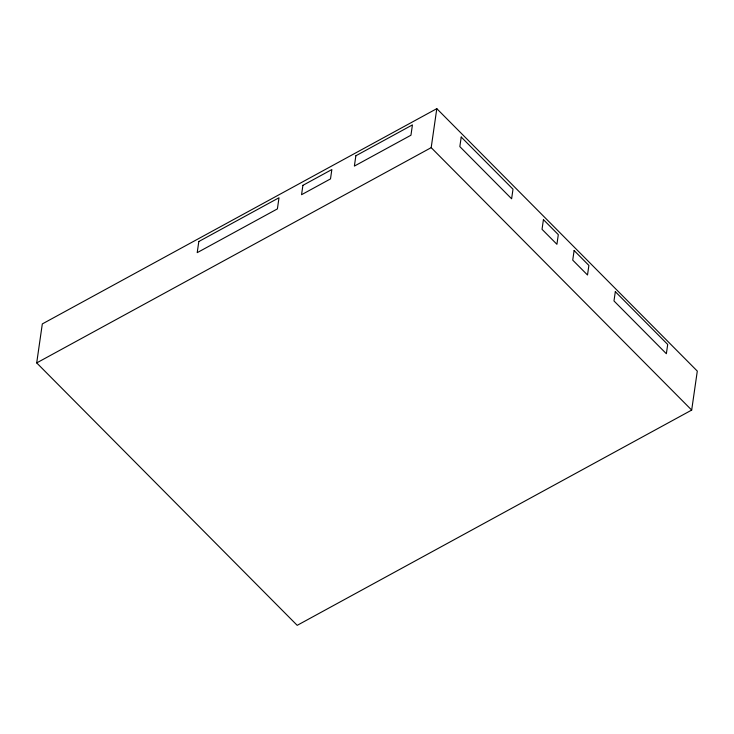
<?xml version="1.0" encoding="UTF-8"?>
<svg xmlns="http://www.w3.org/2000/svg" width="734" height="734" viewBox="0 0 734 734"><rect width="100%" height="100%" fill="white"/><g stroke="black" fill="none" stroke-linecap="round" stroke-linejoin="round"><path stroke-width="1.1" d="M36.7 362.908L42.315 323.923L436.803 108.66L697.3 371.092L691.685 410.077L297.197 625.34L36.7 362.908L431.188 147.644L436.803 108.66M431.188 147.644L691.685 410.077M198.813 241.514L197.207 252.652L277.397 208.896L279.003 197.758L198.813 241.514M302.903 185.344L301.555 194.703L330.502 178.903L331.851 169.554L302.903 185.344M355.862 155.773L354.375 166.086L410.948 135.221L412.435 124.899L355.862 155.773M461.218 137.038L459.842 146.617L511.616 198.786L513.002 189.207L461.218 137.038M543.426 219.649L542.031 229.302L556.923 244.294L558.308 234.641L543.426 219.649M574.116 250.542L572.731 260.12L587.503 275.002L588.888 265.424L574.116 250.542M615.321 291.673L613.982 300.949L666.362 353.724L667.701 344.448L615.321 291.673"/></g></svg>
